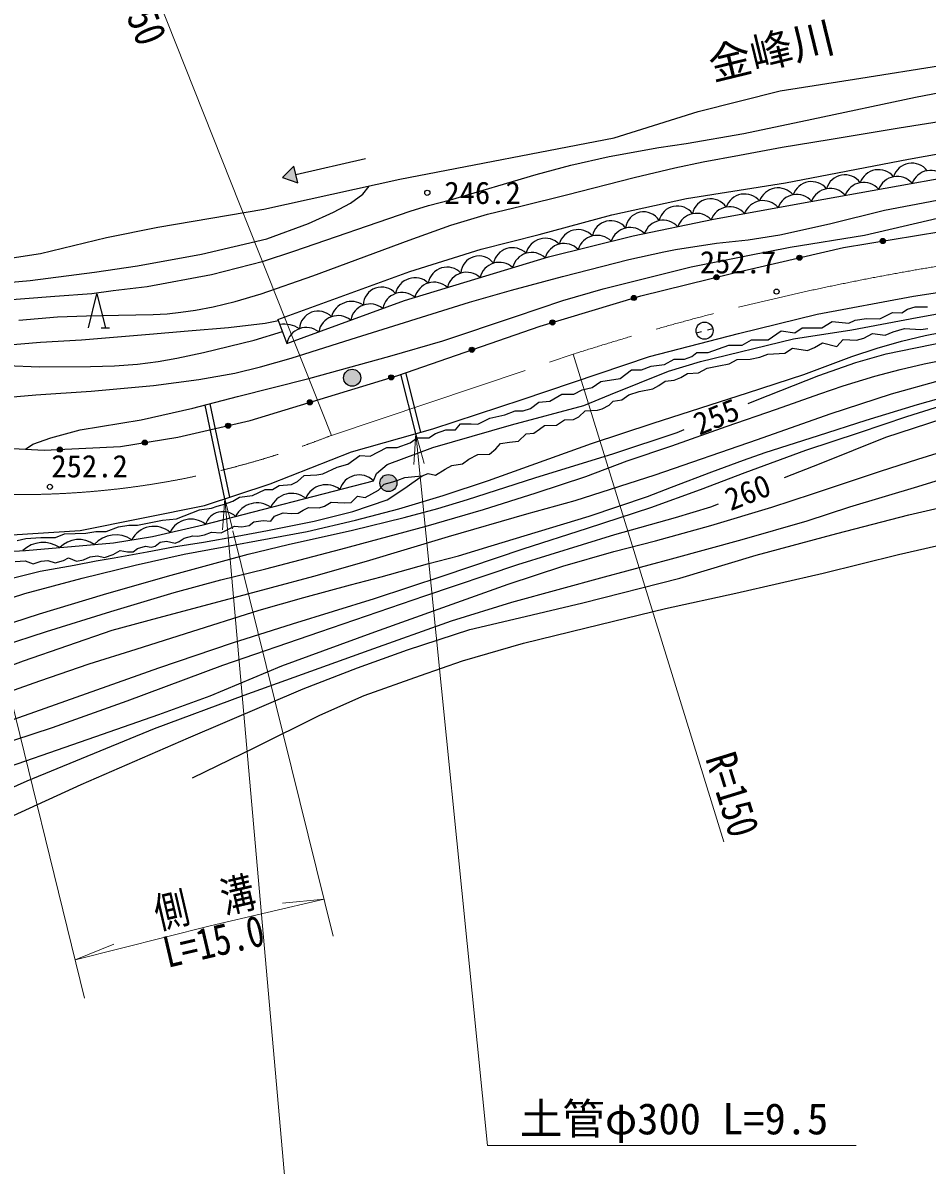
# Model space of a CAD drawing. Units: millimetres, scale not verified. Extents: x 40000 to 680000, y 20000 to 380000.
# Drawn here: x 178006 to 231125, y 252627 to 319690 of the extents above; entities that cross this region are included whole.
import ezdxf
from ezdxf.enums import TextEntityAlignment as Align

# ---------------------------------------------------------------- set-up
doc = ezdxf.new("R2010")
doc.units = ezdxf.units.MM
doc.header["$LTSCALE"] = 1000
doc.linetypes.add('CHAIN', pattern=[18.5, 12, -1.5, 3.5, -1.5])
doc.linetypes.add('DASHED', pattern=[7.5, 6, -1.5])
for name, color, linetype, lineweight in [('M-BGD', 7, 'Continuous', 25), ('M-BMK', 2, 'CHAIN', 13), ('M-STR-HTXT', 7, 'Continuous', 13)]:
    doc.layers.add(name, color=color, linetype=linetype, lineweight=lineweight)
doc.layers.add('M-BMK-HTXT', color=7, linetype='Continuous')
doc.styles.add('ＭＳ ゴシック', font='')
doc.styles.get('ＭＳ ゴシック').set_extended_font_data('MS Gothic')

# ---------------------------------------------------------------- blocks, each defined once
blk = doc.blocks.new('open_arrow')
at = {"color": 0, "linetype": 'Continuous', "lineweight": -2}
blk.add_lwpolyline([(7.5, 1.25), (0, 0), (7.5, -1.25)], dxfattribs=at)

msp = doc.modelspace()

# ---------------------------------------------------------------- hatches: boundary and pattern name
at = {"layer": 'M-BGD'}
for points in [[(193929, 311277), (193261, 310612), (194152, 310303)], [(228369, 306860, -1), (228665, 306908, -0.41421), (228542, 306736, -0.41421)], [(223472, 305867, -1), (223764, 305935, -0.41421), (223652, 305755, -0.41421)], [(218606, 304717, -0.41421), (218716, 304898, -0.41421), (218897, 304788, -1)], [(213757, 303499, -1), (214044, 303585, -0.41421), (213944, 303398, -0.41421)], [(208969, 302058, -1), (209256, 302145, -0.41421), (209156, 301958, -0.41421)], [(204236, 300447, -1), (204520, 300545, -0.41421), (204427, 300354, -0.41421)], [(196852, 298888, -1), (197850, 298825, -0.41421), (197320, 298357, -0.41421)], [(199505, 298832, -0.41421), (199604, 299019, -0.41421), (199792, 298920, -1)], [(194724, 297367, -0.41421), (194824, 297554, -0.41421), (195011, 297455, -1)], [(189916, 296007, -1), (190208, 296073, -0.41421), (190095, 295894, -0.41421)], [(185016, 295022, -0.41421), (185139, 295194, -0.41421), (185312, 295070, -1)], [(180038, 294632, -0.41421), (180180, 294789, -0.41421), (180337, 294647, -1)], [(198977, 292673, -1), (199977, 292673, -0.41421), (199477, 292173, -0.41421)]]:
    msp.add_hatch(color=256, dxfattribs=at).paths.add_polyline_path(points)

# ---------------------------------------------------------------- linework, layer by layer
for p, q in [((193261, 310612), (193929, 311277)), ((194152, 310303), (193929, 311277)), ((194041, 310790), (198135, 311727)), ((193261, 310612), (194152, 310303)), ((192994, 302270), (193508, 300865)), ((182606, 301781), (183106, 301781)), ((217563, 301494), (217878, 301575)), ((218217, 301663), (218531, 301744))]:
    msp.add_line(p, q, dxfattribs=at)
at = {"layer": 'M-BGD', "linetype": 'DASHED'}
for p, q in [((201384, 295664), (200503, 299156)), ((201095, 295582), (200218, 299058)), ((189870, 291754), (188715, 297252)), ((190156, 291849), (189006, 297327))]:
    msp.add_line(p, q, dxfattribs=at)
at = {"layer": 'M-BGD'}
for points in [[(146419, 294958), (148333, 296471), (150404, 297987), (152661, 299358), (156742, 301300), (159311, 302268), (162637, 303393), (165796, 304291), (168664, 304830), (172412, 305280), (176598, 305770), (179053, 306151), (182916, 307092), (185931, 307697), (192170, 308761), (200159, 310506), (212748, 312938), (217679, 314484), (222486, 315697), (227235, 316450), (231915, 317185)], [(176592, 303384), (179876, 303651), (182068, 303795), (183304, 303981), (185317, 304217), (189082, 304923), (192143, 305703), (193929, 306283), (200754, 308640), (201842, 308967), (203134, 309295), (208160, 310787), (210204, 311332), (212445, 311850), (215372, 312368), (216966, 312605), (220365, 313203), (224353, 314036), (230440, 315324), (235735, 316336)], [(177763, 302242), (180040, 302423), (181750, 302489), (183623, 302524), (185671, 302565), (186486, 302615), (187282, 302706), (188145, 302822), (189179, 303013), (190477, 303332), (191996, 303784), (195044, 304832), (200691, 306941), (203146, 307812), (205290, 308454), (207343, 308951), (209947, 309584), (213913, 310608), (216310, 311186), (217974, 311530), (220106, 311929), (222602, 312390), (225378, 312833), (229489, 313523), (233550, 314174)], [(178170, 294655), (178603, 294965), (179646, 295318), (181381, 295798), (184965, 296384), (187997, 297066), (190618, 297744), (194806, 298806), (199562, 300128), (202668, 301023), (206940, 302445), (209728, 303392), (212092, 304070), (217257, 305369), (220594, 306028), (223086, 306529), (227449, 307225), (251325, 312781)], [(192994, 302270), (200737, 305099), (204927, 306401), (208344, 307255), (212603, 308424), (216980, 309377), (222798, 310305), (230037, 311696), (237216, 312982)], [(193508, 300865), (200426, 303393), (205205, 304844), (208878, 305963), (213853, 307177), (218572, 308157), (224293, 309205), (237383, 311552)], [(145500, 292928), (148923, 295852), (150704, 297067), (152421, 298085), (153302, 298544), (155649, 299559), (158872, 300769), (161716, 301707), (165447, 302791), (167631, 303279), (170198, 303700), (172846, 304037), (175298, 304286), (178440, 304564), (182219, 305062), (184748, 305416), (188497, 306107), (192329, 307007), (194795, 307909), (196261, 308579), (197247, 309106), (197975, 309632), (198347, 310110)], [(175399, 297566), (178776, 297859), (182020, 298061), (185689, 298395), (188340, 298750), (190450, 299133), (191975, 299495), (193775, 300013), (197285, 301112), (204252, 303283), (206702, 303993), (209708, 304792), (213598, 305793), (215648, 306243), (216334, 306385), (218753, 306765), (220605, 306960), (222470, 307252), (225387, 307887), (228628, 308691), (231711, 309288)], [(175195, 294821), (179255, 294595), (183735, 294810), (187118, 295369), (191356, 296335), (200035, 298994), (208401, 301887), (214307, 303664), (219713, 304988), (226203, 306505), (233350, 307676)], [(198596, 292808), (198789, 293226), (199413, 293767), (202096, 294766), (206719, 296091), (210955, 297226), (212517, 297872), (215935, 299240), (217802, 299811), (223267, 301145), (226704, 301659), (230542, 302397), (235522, 303283), (239793, 304090), (242458, 304566), (244570, 304889), (245289, 305104), (245534, 305250), (245634, 305506)], [(145873, 278258), (153847, 283204), (156992, 285058), (160234, 286819), (163625, 288202), (166482, 288995), (168748, 289332), (171634, 289515), (177362, 289628), (181376, 289883), (188680, 291360), (192529, 292636), (197314, 294513), (202090, 295863), (207338, 297581), (214823, 300097), (220050, 301449), (224660, 302588), (230328, 303647), (235576, 304439)], [(181856, 301781), (182356, 303781), (182856, 301781)], [(177677, 289290), (178187, 289425), (179059, 289475), (179921, 289475), (180462, 289682), (181700, 289732), (182296, 289831), (182900, 289831), (183631, 290093), (184230, 290201), (184742, 290201), (186203, 290500), (187023, 290566), (188390, 291094), (189083, 291203), (189429, 291322), (189844, 291438), (190335, 291606), (190727, 291853), (191506, 291933), (192234, 292298), (192678, 292298), (193071, 292538), (193784, 292596), (194140, 292770), (194526, 293119), (195267, 293150), (195622, 293204), (196476, 293610), (197097, 293786), (197804, 294293), (198415, 294260), (199394, 294766), (199996, 294766), (200748, 295040), (201164, 295331), (201856, 295323), (202242, 295578), (202861, 295789), (203422, 295789), (203715, 296147), (204341, 296147), (204728, 296133), (205441, 296489), (206316, 296671), (206922, 296920), (207389, 296920), (207818, 297051), (208321, 297430), (208969, 297473), (209671, 297882), (210378, 297882), (210851, 298151), (211456, 298282), (211958, 298632), (213095, 298807), (213752, 299310), (214342, 299310), (214910, 299536), (215690, 299638), (216272, 299936), (216862, 299936), (217303, 300105), (217594, 300331), (218265, 300331), (219466, 300758), (220260, 300768), (220808, 301089), (221784, 301089), (222542, 301613), (223345, 301483), (223782, 301781), (224941, 301781), (225545, 302153), (226518, 302052), (226889, 302241), (227552, 302329), (228339, 302314), (229082, 302685), (229635, 302665), (229977, 302875), (230415, 303016), (231140, 303016)], [(146487, 290079), (151151, 293938), (152599, 295070), (153634, 295766), (154626, 296357), (155945, 297059), (157075, 297585), (158338, 298059), (160001, 298545), (161729, 298984), (163731, 299396), (165447, 299668), (167357, 299927), (169913, 300173), (172263, 300401), (174925, 300611), (176475, 300729), (179044, 300938), (181444, 301086), (185442, 301413), (187714, 301605), (190086, 301802), (192236, 302066), (193015, 302213)], [(174787, 285104), (178133, 286192), (181486, 287098), (184607, 287855), (187476, 288505), (194717, 289835), (197541, 290488), (200091, 291165), (202694, 291949), (205359, 292830), (211404, 294991), (215027, 296192), (220578, 297965), (223875, 299042), (226705, 300100), (228195, 300594), (229622, 300996), (231008, 301340), (232903, 301709)], [(177046, 299574), (178990, 299502), (181985, 299518), (183386, 299558), (184740, 299646), (185964, 299814), (187052, 300006), (188615, 300335), (191599, 301055), (193251, 301567)], [(177557, 288067), (178149, 288099), (178608, 287935), (179090, 288093), (179481, 288130), (179914, 287993), (180395, 288120), (180690, 288278), (181165, 288088), (181568, 288168), (181959, 288347), (182387, 288395), (182809, 288294), (183312, 288479), (183719, 288706), (184147, 288633), (184479, 288627), (184743, 288833), (185215, 288971), (185547, 288913), (185785, 288961), (186075, 289203), (186450, 289256), (186963, 289151), (187195, 289235), (187487, 289431), (187983, 289579), (188284, 289547), (188670, 289632), (189092, 289780), (189647, 289748), (190039, 289939), (190446, 290150), (190863, 290107), (191291, 290181), (191565, 290392), (192120, 290482), (192569, 290435), (192787, 290726), (193299, 290921), (193780, 290889), (194170, 290905), (194466, 291079), (194788, 291232), (195406, 291227), (195730, 291323), (196110, 291555), (196891, 291507), (197293, 291539), (197673, 291909), (198122, 291819), (198891, 292254), (199223, 292602), (199730, 292744), (200036, 292834), (200448, 292992), (201030, 293062), (201463, 293104), (201806, 293241), (202239, 293135), (202810, 293494), (203206, 293695), (203836, 293791), (204195, 294081), (204739, 294356), (205420, 294366), (205790, 294683), (206056, 295000), (206599, 295080), (207122, 295127), (207571, 295565), (208015, 295592), (208353, 295840), (208648, 296046), (209351, 296072), (209830, 296385), (210346, 296412), (210665, 296566), (211032, 296922), (211755, 296954), (212033, 297021), (212449, 297239), (212684, 297474), (213190, 297564), (213595, 297852), (214215, 298050), (215020, 298205), (215367, 298397), (215731, 298659), (216259, 298718), (216654, 298867), (217048, 299096), (217688, 299144), (218196, 299411), (218895, 299560), (219492, 299678), (219956, 299933), (220723, 299955), (221305, 300067), (221774, 300232), (222769, 300302), (223222, 300595), (224091, 300456), (224502, 300632), (224976, 300904), (225824, 300696), (226199, 301102), (226972, 301059), (227414, 301187), (227905, 301454), (228651, 301352), (229128, 301556), (229800, 301748), (230754, 301689), (231165, 301737)], [(220620, 297342), (221038, 297512), (224760, 298978), (226932, 299753), (228716, 300250), (232267, 300974)], [(174093, 282233), (179397, 283948), (183179, 285135), (186893, 286239), (189634, 286985), (192278, 287633), (196680, 288786), (201698, 290132), (205071, 291114), (208167, 292093), (211068, 293059), (213497, 293979), (216129, 294848), (219324, 295986), (222280, 297017), (224826, 297910), (226196, 298387), (228045, 298938), (229531, 299343), (230951, 299662), (232787, 300041)], [(173693, 280616), (178046, 282244), (183261, 284031), (185942, 284763), (190123, 285880), (195104, 287212), (198202, 288079), (203007, 289544), (207614, 290866), (210456, 291656), (215144, 293164), (221157, 295233), (225435, 296727), (229026, 297911), (231993, 298742)], [(175348, 279778), (179003, 281058), (181904, 282055), (184655, 282921), (187569, 283841), (191894, 285205), (194507, 285963), (197250, 286688), (199055, 287166), (201776, 287925), (203602, 288402), (205509, 288980), (208297, 289836), (211272, 290737), (214695, 291889), (216100, 292430), (218470, 293330), (220345, 294025), (221602, 294460), (224747, 295467), (227549, 296366), (230566, 297281), (233067, 297991)], [(172549, 277086), (178100, 279018), (185999, 281826), (190323, 283287), (193853, 284415), (198671, 285897), (202695, 287223), (207393, 288816), (211175, 290021), (214897, 291230), (217813, 292293), (220433, 293301), (223991, 294597), (227149, 295649), (229937, 296571), (233302, 297633)], [(222752, 292993), (224898, 293845), (228689, 295364), (232011, 296439)], [(174990, 283710), (178988, 284996), (182746, 286133), (186509, 287197), (191247, 288502), (193585, 289068), (197376, 289912), (200406, 290645), (202389, 291172), (204132, 291698), (208089, 292970), (212730, 294412), (216438, 295642), (216854, 295812)], [(175843, 275571), (181837, 277644), (185998, 279076), (189006, 280182), (193211, 281935), (195627, 282815), (198683, 283935), (202679, 285374), (206518, 286740), (209730, 287792), (212721, 288654), (215159, 289277), (218414, 290189), (221997, 291256), (224381, 292040), (228382, 293363), (230585, 294072), (232540, 294684)], [(172561, 272506), (175969, 274176), (178269, 275183), (185731, 278271), (191004, 280219), (198347, 282860), (203194, 284586), (206721, 285684), (212167, 287170), (216104, 288230), (220255, 289351), (224074, 290450), (226592, 291279), (230575, 292477), (235848, 294090)], [(176651, 286916), (179032, 287505), (181025, 287859), (182312, 288100), (183363, 288291), (185307, 288644), (186858, 288919), (188614, 289211), (190586, 289558), (192382, 289889), (195125, 290432), (197391, 290996), (199400, 291689), (200439, 292381), (201463, 293104)], [(145805, 274035), (148010, 275539), (150646, 277753), (153352, 279926), (156515, 282330), (157943, 283368), (159491, 284625), (160933, 285542), (162794, 286412), (164318, 286977), (166975, 287675), (169828, 288093), (173460, 288462), (178158, 288716), (183337, 289158), (185623, 289543), (188600, 290224), (198596, 292808)], [(177459, 273161), (181427, 274972), (187732, 277706), (194466, 280592), (197654, 281823), (200608, 282873), (204268, 284069), (207185, 284757), (210890, 285632), (216597, 287080), (221090, 288439), (225813, 289711), (230053, 290816), (235905, 292156)], [(149103, 260345), (150555, 263208), (151590, 264659), (153137, 266393), (154468, 267522), (156313, 268764), (158882, 270350), (160831, 271317), (165072, 273054), (170241, 275101), (174060, 276458), (179740, 278316), (184137, 279888), (189763, 281989), (195451, 283938), (201619, 286054), (207078, 287895), (212775, 289647), (216338, 290642), (218422, 291274), (218860, 291447)], [(187965, 275360), (191639, 277156), (195446, 279037), (198048, 280203), (201360, 281369), (203827, 282240), (207423, 283265), (211097, 284179), (215756, 285302), (219888, 286201), (225018, 287385), (229434, 288473), (233912, 289497)]]:
    msp.add_lwpolyline(points, dxfattribs=at)
for centre, radius in [((201765, 309713), 150), ((228517, 306884), 150), ((223618, 305901), 150), ((218751, 304753), 150), ((222281, 303911), 150), ((213901, 303542), 150), ((209113, 302101), 150), ((218047, 301619), 500), ((204378, 300496), 150), ((197351, 298856), 500), ((199648, 298876), 150), ((194868, 297411), 150), ((190062, 296040), 150), ((185164, 295046), 150), ((180187, 294639), 150), ((199477, 292673), 500), ((179597, 292449), 150)]:
    msp.add_circle(centre, radius, dxfattribs=at)
for centre, radius, start, end in [((230231, 310328), 1124, 37.34784, 162.98355), ((226286, 309668), 1104, 35.21542, 165.11597), ((228273, 309918), 1152, 39.93387, 160.39752), ((229361, 309515), 1160, 40.65088, 159.68051), ((231330, 309868), 1160, 40.65088, 159.68051), ((222370, 308845), 1155, 40.43141, 160.31358), ((224334, 309221), 1147, 39.52653, 161.00941), ((225424, 308809), 1160, 40.65088, 159.68051), ((227393, 309162), 1160, 40.65088, 159.68051), ((218405, 308276), 1087, 33.283, 168.92233), ((220401, 308490), 1153, 40.2116, 160.63338), ((221491, 308093), 1160, 40.85993, 159.88955), ((223458, 308453), 1160, 40.85543, 159.88506), ((214470, 307533), 1061, 30.90137, 173.87628), ((216451, 307844), 1095, 35.79074, 167.67941), ((217575, 307349), 1160, 42.22027, 161.24989), ((219525, 307731), 1160, 40.95452, 159.98596), ((212544, 306970), 1102, 37.82985, 168.92775), ((215617, 306942), 1160, 42.22027, 161.24989), ((210622, 306409), 1142, 42.6019, 165.14985), ((211738, 306055), 1160, 44.20009, 163.22971), ((213677, 306516), 1160, 43.52123, 162.56407), ((206763, 305355), 1135, 45.15323, 168.7102), ((208695, 305874), 1167, 45.14393, 165.82878), ((209800, 305576), 1160, 44.51505, 163.55871), ((204797, 304947), 1061, 36.46194, 177.35791), ((207902, 305050), 1160, 47.42082, 166.45045), ((202924, 304232), 1116, 43.21534, 170.56877), ((205988, 304467), 1160, 47.41298, 166.44261), ((201034, 303573), 1154, 46.85758, 169.09576), ((204074, 303886), 1160, 47.37724, 166.40687), ((199078, 303108), 1070, 39.68178, 179.45014), ((200280, 302695), 1160, 49.53037, 168.59291), ((202161, 303304), 1160, 47.37724, 166.40687), ((197311, 302112), 1224, 55.27987, 164.86035), ((198406, 302028), 1160, 50.5553, 169.58492), ((195345, 301672), 1092, 44.08242, 176.74555), ((196527, 301342), 1160, 50.5553, 169.58492), ((193383, 300417), 1579, 56.5028, 100.20167), ((194657, 300632), 1173, 51.59733, 168.5429), ((197766, 291973), 1178, 45.1839, 163.80936), ((195834, 291252), 1320, 52.648, 156.34525), ((193802, 290728), 1337, 51.99522, 156.99803), ((191765, 290099), 1406, 55.03478, 153.95847), ((187885, 289186), 1369, 51.62658, 154.34902), ((189773, 289891), 1101, 48.49559, 160.49766), ((185699, 288670), 1461, 49.31833, 152.85323), ((179202, 287456), 1731, 55.81974, 133.69294), ((181291, 287787), 1568, 54.38369, 135.37742), ((183454, 287982), 1652, 55.11583, 139.1936)]:
    msp.add_arc(centre, radius, start, end, dxfattribs=at)
at = {"layer": 'M-BMK'}
msp.add_line((196134, 295473), (210334, 300236), dxfattribs=at)
for centre, radius, start, end in [((256143, 157402), 150000, 99.34575, 107.7818), ((177810, 341994), 50000, 268.20014, 291.49933)]:
    msp.add_arc(centre, radius, start, end, dxfattribs=at)
at = {"layer": 'M-STR-HTXT'}
for p, q in [((196134, 295473), (185326, 322703)), ((210334, 300236), (219186, 271604)), ((190346, 289869), (196234, 266071)), ((175502, 287349), (181627, 262430)), ((195698, 268237), (193253, 268016)), ((181073, 264685), (183348, 265607))]:
    msp.add_line(p, q, dxfattribs=at)
for points in [[(201095, 295582), (205297, 253784), (226947, 253784)], [(189870, 291754), (194988, 233837), (224138, 233837)], [(181073, 264685), (189003, 266671), (195698, 268237)]]:
    msp.add_lwpolyline(points, dxfattribs=at)

# ---------------------------------------------------------------- block references
at = {"layer": 'M-STR-HTXT', "xscale": 240, "yscale": 240}
for p, rotation in [((201095, 295582), 275.7), ((189870, 291754), 275.1)]:
    msp.add_blockref('open_arrow', p, dxfattribs=dict(at, rotation=rotation))

# ---------------------------------------------------------------- texts
at = {"layer": 'M-BGD', "style": 'ＭＳ ゴシック'}
msp.add_text('246.2', height=1320, dxfattribs=at).set_placement((202765, 309713), align=Align.MIDDLE_LEFT)
msp.add_text('252.7', height=1320, dxfattribs=at).set_placement((222259, 304582), align=Align.BOTTOM_RIGHT)
for s, rotation, p in [('255', 22.123, (218738, 296577)), ('260', 21.66, (220583, 292132))]:
    msp.add_text(s, height=1320, rotation=rotation, dxfattribs=at).set_placement(p, align=Align.MIDDLE_CENTER)
msp.add_text('252.2', height=1320, dxfattribs=at).set_placement((179682, 292609), align=Align.BOTTOM_LEFT)
at = {"layer": 'M-BMK-HTXT', "style": 'ＭＳ ゴシック'}
msp.add_text('金峰川', height=1833, rotation=13.687, dxfattribs=at).set_placement((221965, 318052), align=Align.MIDDLE_CENTER)
at = {"layer": 'M-STR-HTXT', "style": 'ＭＳ ゴシック', "width": 0.8}
msp.add_text('R=50', height=1833, rotation=291.649, dxfattribs=at).set_placement((185047, 322592), align=Align.TOP_LEFT)
msp.add_text('R=150', height=1833, rotation=287.18, dxfattribs=at).set_placement((219030, 271578), align=Align.BOTTOM_RIGHT)
msp.add_text('側\u3000溝', height=1833, rotation=13.163, dxfattribs=at).set_placement((189015, 266621), align=Align.BOTTOM_CENTER)
msp.add_text('L=15.0', height=1833, rotation=13.163, dxfattribs=at).set_placement((189003, 266671), align=Align.TOP_CENTER)
at = {"layer": 'M-STR-HTXT', "style": 'ＭＳ ゴシック'}
msp.add_text('土管φ300 L=9.5', height=1833, dxfattribs=at).set_placement((207197, 253884), align=Align.BOTTOM_LEFT)

doc.saveas('drawing.dxf')
